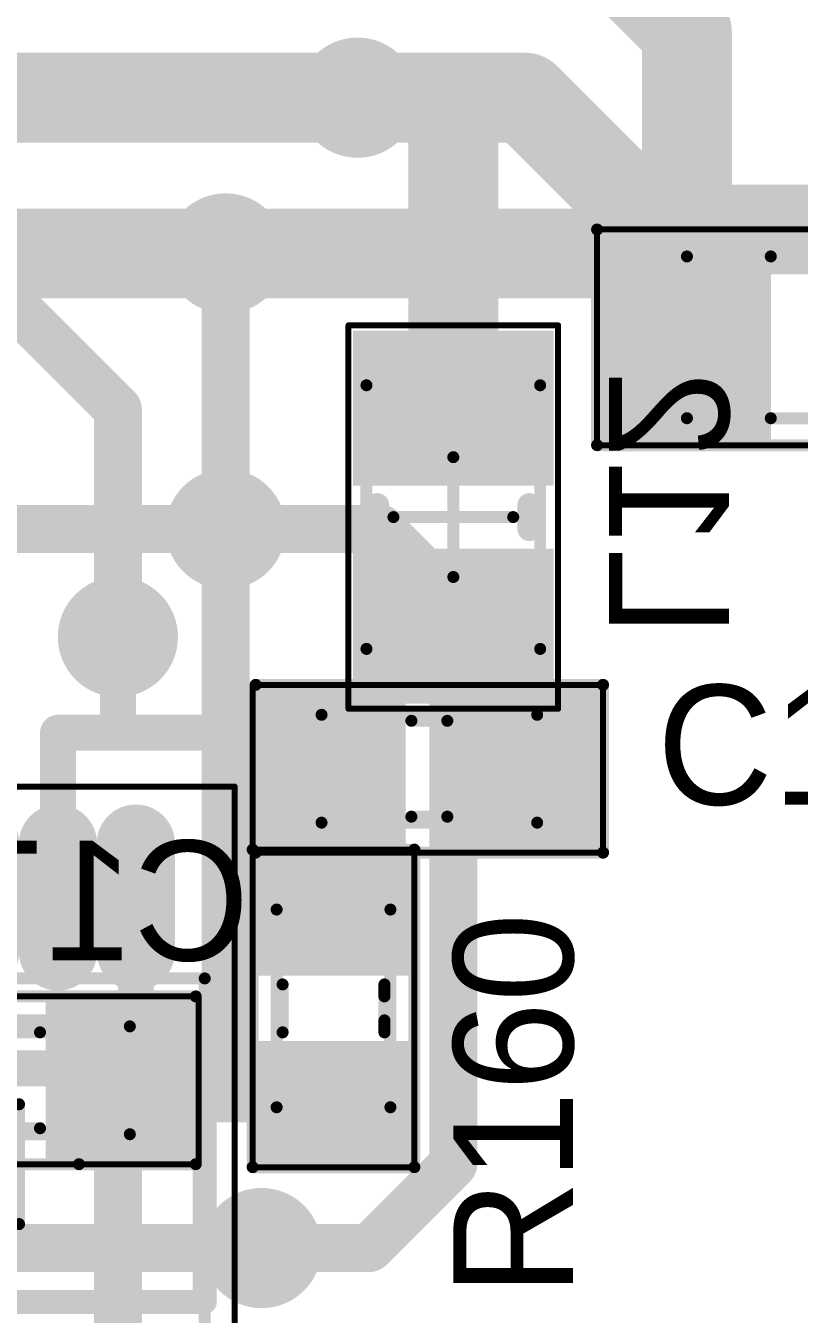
# Model space of a CAD drawing. Header units: millimetres. Extents: x 29 to 180, y 30 to 200.
# Drawn here: x 111.93 to 118.39, y 173.65 to 184.4 of the extents above; entities that cross this region are included whole.
import ezdxf

# ---------------------------------------------------------------- set-up
doc = ezdxf.new("R2010")
doc.units = ezdxf.units.MM
for name, color, linetype in [('BottomLayer', 5, 'Continuous'), ('BottomOverlay', 54, 'Continuous'), ('BottomPaste', 16, 'Continuous'), ('BottomSolder', 6, 'Continuous'), ('Mechanical13', 56, 'Continuous'), ('Mechanical15', 56, 'Continuous'), ('MultiLayer', 9, 'Continuous'), ('TopLayer', 1, 'Continuous'), ('TopOverlay', 2, 'Continuous'), ('TopPaste', 8, 'Continuous'), ('TopSolder', 216, 'Continuous'), ('ViaHoleLayer', 16, 'Continuous')]:
    doc.layers.add(name, color=color, linetype=linetype)

# ---------------------------------------------------------------- blocks, each defined once
blk = doc.blocks.new('SMD_C_0603_355')
at = {"layer": 'Mechanical13', "const_width": 0.0999998}
for points in [[(-0.90000074, -0.45000164), (-0.90000074, 0.4499991)], [(-0.90000074, 0.4499991), (0.8999982, 0.4499991)], [(0.8999982, -0.45000164), (0.8999982, 0.4499991)], [(-0.90000074, -0.45000164), (0.8999982, -0.45000164)]]:
    blk.add_lwpolyline(points, dxfattribs=at)
at = {"layer": 'Mechanical13', "const_width": 0.0499999}
for points in [[(-0.9249994199999999, 0.4499991, 1), (-0.8750020599999999, 0.4499991, 1)], [(-0.9249994199999999, 0.4499991, 1), (-0.8750020599999999, 0.4499991, 1)], [(0.8749995199999999, 0.4499991, 1), (0.9249968799999999, 0.4499991, 1)], [(0.8749995199999999, 0.4499991, 1), (0.9249968799999999, 0.4499991, 1)], [(-0.9249994199999999, -0.45000164, 1), (-0.8750020599999999, -0.45000164, 1)], [(-0.9249994199999999, -0.45000164, 1), (-0.8750020599999999, -0.45000164, 1)], [(0.8749995199999999, -0.45000164, 1), (0.9249968799999999, -0.45000164, 1)], [(0.8749995199999999, -0.45000164, 1), (0.9249968799999999, -0.45000164, 1)]]:
    blk.add_lwpolyline(points, format="xyb", close=True, dxfattribs=at)
at = {"layer": 'Mechanical15', "const_width": 0.0499999}
for points in [[(-1.47500086, -0.7000011399999999), (-1.47500086, 0.7000011399999999)], [(-1.47500086, 0.7000011399999999), (1.44999964, 0.7000011399999999)], [(1.44999964, -0.7000011399999999), (1.44999964, 0.7000011399999999)], [(-1.47500086, -0.7000011399999999), (1.44999964, -0.7000011399999999)]]:
    blk.add_lwpolyline(points, dxfattribs=at)
at = {"layer": 'Mechanical15', "const_width": 0.02499868}
for points in [[(-1.4875002, 0.7000011399999999, 1), (-1.46250152, 0.7000011399999999, 1)], [(-1.4875002, 0.7000011399999999, 1), (-1.46250152, 0.7000011399999999, 1)], [(1.4375003, 0.7000011399999999, 1), (1.46249898, 0.7000011399999999, 1)], [(1.4375003, 0.7000011399999999, 1), (1.46249898, 0.7000011399999999, 1)], [(-1.4875002, -0.7000011399999999, 1), (-1.46250152, -0.7000011399999999, 1)], [(-1.4875002, -0.7000011399999999, 1), (-1.46250152, -0.7000011399999999, 1)], [(1.4375003, -0.7000011399999999, 1), (1.46249898, -0.7000011399999999, 1)], [(1.4375003, -0.7000011399999999, 1), (1.46249898, -0.7000011399999999, 1)]]:
    blk.add_lwpolyline(points, format="xyb", close=True, dxfattribs=at)
at = {"layer": 'TopLayer'}
for points in [[(-0.30000194, -0.5499989), (-0.30000194, 0.5499989), (-1.29999994, -0.5499989), (-1.29999994, 0.5499989)], [(1.2999974, -0.5499989), (1.2999974, 0.5499989), (0.2999994, -0.5499989), (0.2999994, 0.5499989)]]:
    blk.add_solid(points, dxfattribs=at)
at = {"layer": 'TopOverlay', "const_width": 0.0999998}
for points in [[(-1.44999964, -0.7000011399999999), (-1.44999964, 0.7000011399999999)], [(-1.44999964, 0.7000011399999999), (1.44999964, 0.7000011399999999)], [(1.44999964, -0.7000011399999999), (1.44999964, 0.7000011399999999)], [(-0.1499997, 0.3999992), (0.1499997, 0.3999992)], [(-0.1499997, -0.40000174), (0.1499997, -0.40000174)], [(-1.44999964, -0.7000011399999999), (1.44999964, -0.7000011399999999)]]:
    blk.add_lwpolyline(points, dxfattribs=at)
at = {"layer": 'TopOverlay', "const_width": 0.0499999}
for points in [[(-1.47499832, 0.7000011399999999, 1), (-1.42500096, 0.7000011399999999, 1)], [(-1.47499832, 0.7000011399999999, 1), (-1.42500096, 0.7000011399999999, 1)], [(1.42500096, 0.7000011399999999, 1), (1.47499832, 0.7000011399999999, 1)], [(1.42500096, 0.7000011399999999, 1), (1.47499832, 0.7000011399999999, 1)], [(-0.17499838, 0.3999992, 1), (-0.12500102, 0.3999992, 1)], [(0.12500102, 0.3999992, 1), (0.17499838, 0.3999992, 1)], [(-0.17499838, -0.40000174, 1), (-0.12500102, -0.40000174, 1)], [(0.12500102, -0.40000174, 1), (0.17499838, -0.40000174, 1)], [(-1.47499832, -0.7000011399999999, 1), (-1.42500096, -0.7000011399999999, 1)], [(-1.47499832, -0.7000011399999999, 1), (-1.42500096, -0.7000011399999999, 1)], [(1.42500096, -0.7000011399999999, 1), (1.47499832, -0.7000011399999999, 1)], [(1.42500096, -0.7000011399999999, 1), (1.47499832, -0.7000011399999999, 1)]]:
    blk.add_lwpolyline(points, format="xyb", close=True, dxfattribs=at)
at = {"layer": 'TopPaste'}
for points in [[(-0.30000194, -0.5499989), (-0.30000194, 0.5499989), (-1.29999994, -0.5499989), (-1.29999994, 0.5499989)], [(1.2999974, -0.5499989), (1.2999974, 0.5499989), (0.2999994, -0.5499989), (0.2999994, 0.5499989)]]:
    blk.add_solid(points, dxfattribs=at)
at = {"layer": 'TopSolder'}
for points in [[(-0.19840194, -0.6515989), (-0.19840194, 0.6515989), (-1.40159994, -0.6515989), (-1.40159994, 0.6515989)], [(1.4015974, -0.6515989), (1.4015974, 0.6515989), (0.1983994, -0.6515989), (0.1983994, 0.6515989)]]:
    blk.add_solid(points, dxfattribs=at)
blk = doc.blocks.new('SMD_C_0603_B_362')
at = {"layer": 'BottomLayer'}
for points in [[(-1.29999994, 0.5499989), (-1.29999994, -0.5499989), (-0.30000194, 0.5499989), (-0.30000194, -0.5499989)], [(0.2999994, 0.5499989), (0.2999994, -0.5499989), (1.2999974, 0.5499989), (1.2999974, -0.5499989)]]:
    blk.add_solid(points, dxfattribs=at)
at = {"layer": 'BottomOverlay', "const_width": 0.0999998}
for points in [[(-1.44999964, 0.7000011399999999), (-1.44999964, -0.7000011399999999)], [(1.44999964, 0.7000011399999999), (-1.44999964, 0.7000011399999999)], [(1.44999964, 0.7000011399999999), (1.44999964, -0.7000011399999999)], [(0.1499997, 0.40000174), (-0.1499997, 0.40000174)], [(0.1499997, -0.3999992), (-0.1499997, -0.3999992)], [(1.44999964, -0.7000011399999999), (-1.44999964, -0.7000011399999999)]]:
    blk.add_lwpolyline(points, dxfattribs=at)
at = {"layer": 'BottomOverlay', "const_width": 0.0499999}
for points in [[(-1.47499832, 0.7000011399999999, 1), (-1.42500096, 0.7000011399999999, 1)], [(-1.47499832, 0.7000011399999999, 1), (-1.42500096, 0.7000011399999999, 1)], [(1.42500096, 0.7000011399999999, 1), (1.47499832, 0.7000011399999999, 1)], [(1.42500096, 0.7000011399999999, 1), (1.47499832, 0.7000011399999999, 1)], [(-0.17499838, 0.40000174, 1), (-0.12500102, 0.40000174, 1)], [(0.12500102, 0.40000174, 1), (0.17499838, 0.40000174, 1)], [(-0.17499838, -0.3999992, 1), (-0.12500102, -0.3999992, 1)], [(0.12500102, -0.3999992, 1), (0.17499838, -0.3999992, 1)], [(-1.47499832, -0.7000011399999999, 1), (-1.42500096, -0.7000011399999999, 1)], [(-1.47499832, -0.7000011399999999, 1), (-1.42500096, -0.7000011399999999, 1)], [(1.42500096, -0.7000011399999999, 1), (1.47499832, -0.7000011399999999, 1)], [(1.42500096, -0.7000011399999999, 1), (1.47499832, -0.7000011399999999, 1)]]:
    blk.add_lwpolyline(points, format="xyb", close=True, dxfattribs=at)
at = {"layer": 'BottomPaste'}
for points in [[(-1.29999994, 0.5499989), (-1.29999994, -0.5499989), (-0.30000194, 0.5499989), (-0.30000194, -0.5499989)], [(0.2999994, 0.5499989), (0.2999994, -0.5499989), (1.2999974, 0.5499989), (1.2999974, -0.5499989)]]:
    blk.add_solid(points, dxfattribs=at)
at = {"layer": 'BottomSolder'}
for points in [[(-1.40159994, 0.6515989), (-1.40159994, -0.6515989), (-0.19840194, 0.6515989), (-0.19840194, -0.6515989)], [(0.1983994, 0.6515989), (0.1983994, -0.6515989), (1.4015974, 0.6515989), (1.4015974, -0.6515989)]]:
    blk.add_solid(points, dxfattribs=at)
at = {"layer": 'Mechanical13', "const_width": 0.0999998}
for points in [[(-0.90000074, 0.45000164), (-0.90000074, -0.4499991)], [(0.8999982, 0.45000164), (-0.90000074, 0.45000164)], [(0.8999982, 0.45000164), (0.8999982, -0.4499991)], [(0.8999982, -0.4499991), (-0.90000074, -0.4499991)]]:
    blk.add_lwpolyline(points, dxfattribs=at)
at = {"layer": 'Mechanical13', "const_width": 0.0499999}
for points in [[(-0.9249994199999999, 0.45000164, 1), (-0.8750020599999999, 0.45000164, 1)], [(-0.9249994199999999, 0.45000164, 1), (-0.8750020599999999, 0.45000164, 1)], [(0.8749995199999999, 0.45000164, 1), (0.9249968799999999, 0.45000164, 1)], [(0.8749995199999999, 0.45000164, 1), (0.9249968799999999, 0.45000164, 1)], [(-0.9249994199999999, -0.4499991, 1), (-0.8750020599999999, -0.4499991, 1)], [(-0.9249994199999999, -0.4499991, 1), (-0.8750020599999999, -0.4499991, 1)], [(0.8749995199999999, -0.4499991, 1), (0.9249968799999999, -0.4499991, 1)], [(0.8749995199999999, -0.4499991, 1), (0.9249968799999999, -0.4499991, 1)]]:
    blk.add_lwpolyline(points, format="xyb", close=True, dxfattribs=at)
at = {"layer": 'Mechanical15', "const_width": 0.0499999}
for points in [[(-1.47500086, 0.7000011399999999), (-1.47500086, -0.7000011399999999)], [(1.44999964, 0.7000011399999999), (-1.47500086, 0.7000011399999999)], [(1.44999964, 0.7000011399999999), (1.44999964, -0.7000011399999999)], [(1.44999964, -0.7000011399999999), (-1.47500086, -0.7000011399999999)]]:
    blk.add_lwpolyline(points, dxfattribs=at)
at = {"layer": 'Mechanical15', "const_width": 0.02499868}
for points in [[(-1.4875002, 0.7000011399999999, 1), (-1.46250152, 0.7000011399999999, 1)], [(-1.4875002, 0.7000011399999999, 1), (-1.46250152, 0.7000011399999999, 1)], [(1.4375003, 0.7000011399999999, 1), (1.46249898, 0.7000011399999999, 1)], [(1.4375003, 0.7000011399999999, 1), (1.46249898, 0.7000011399999999, 1)], [(-1.4875002, -0.7000011399999999, 1), (-1.46250152, -0.7000011399999999, 1)], [(-1.4875002, -0.7000011399999999, 1), (-1.46250152, -0.7000011399999999, 1)], [(1.4375003, -0.7000011399999999, 1), (1.46249898, -0.7000011399999999, 1)], [(1.4375003, -0.7000011399999999, 1), (1.46249898, -0.7000011399999999, 1)]]:
    blk.add_lwpolyline(points, format="xyb", close=True, dxfattribs=at)
blk = doc.blocks.new('SMD_C_0805_366')
at = {"layer": 'Mechanical13', "const_width": 0.0999998}
for points in [[(-1.05000044, 0.67499992), (1.05000044, 0.67499992)], [(-1.05000044, -0.67499992), (-1.05000044, 0.67499992)], [(1.05000044, -0.67499992), (1.05000044, 0.67499992)], [(-1.05000044, -0.67499992), (1.05000044, -0.67499992)]]:
    blk.add_lwpolyline(points, dxfattribs=at)
at = {"layer": 'Mechanical13', "const_width": 0.0499999}
for points in [[(-1.07499912, 0.67499992, 1), (-1.02500176, 0.67499992, 1)], [(-1.07499912, 0.67499992, 1), (-1.02500176, 0.67499992, 1)], [(1.02500176, 0.67499992, 1), (1.07499912, 0.67499992, 1)], [(1.02500176, 0.67499992, 1), (1.07499912, 0.67499992, 1)], [(-1.07499912, -0.67499992, 1), (-1.02500176, -0.67499992, 1)], [(-1.07499912, -0.67499992, 1), (-1.02500176, -0.67499992, 1)], [(1.02500176, -0.67499992, 1), (1.07499912, -0.67499992, 1)], [(1.02500176, -0.67499992, 1), (1.07499912, -0.67499992, 1)]]:
    blk.add_lwpolyline(points, format="xyb", close=True, dxfattribs=at)
at = {"layer": 'Mechanical15', "const_width": 0.0499999}
for points in [[(-1.79999894, 0.90000074), (1.82500016, 0.90000074)], [(-1.79999894, -0.90000074), (-1.79999894, 0.90000074)], [(1.82500016, -0.90000074), (1.82500016, 0.90000074)], [(-1.79999894, -0.90000074), (1.82500016, -0.90000074)]]:
    blk.add_lwpolyline(points, dxfattribs=at)
at = {"layer": 'Mechanical15', "const_width": 0.02499868}
for points in [[(-1.81249828, 0.90000074, 1), (-1.7874996, 0.90000074, 1)], [(-1.81249828, 0.90000074, 1), (-1.7874996, 0.90000074, 1)], [(1.81250082, 0.90000074, 1), (1.8374995, 0.90000074, 1)], [(1.81250082, 0.90000074, 1), (1.8374995, 0.90000074, 1)], [(-1.81249828, -0.90000074, 1), (-1.7874996, -0.90000074, 1)], [(-1.81249828, -0.90000074, 1), (-1.7874996, -0.90000074, 1)], [(1.81250082, -0.90000074, 1), (1.8374995, -0.90000074, 1)], [(1.81250082, -0.90000074, 1), (1.8374995, -0.90000074, 1)]]:
    blk.add_lwpolyline(points, format="xyb", close=True, dxfattribs=at)
at = {"layer": 'TopLayer'}
for points in [[(-0.45000164, -0.7499985), (-0.45000164, 0.7499985), (-1.64999924, -0.7499985), (-1.64999924, 0.7499985)], [(1.64999924, -0.7499985), (1.64999924, 0.7499985), (0.45000164, -0.7499985), (0.45000164, 0.7499985)]]:
    blk.add_solid(points, dxfattribs=at)
at = {"layer": 'TopOverlay', "const_width": 0.0999998}
for points in [[(-1.79999894, -0.90000074), (-1.79999894, 0.90000074)], [(-1.79999894, 0.90000074), (1.79999894, 0.90000074)], [(1.79999894, -0.90000074), (1.79999894, 0.90000074)], [(-0.3499993, 0.67499992), (0.3499993, 0.67499992)], [(-0.3499993, -0.67499992), (0.3499993, -0.67499992)], [(-1.79999894, -0.90000074), (1.79999894, -0.90000074)]]:
    blk.add_lwpolyline(points, dxfattribs=at)
at = {"layer": 'TopOverlay', "const_width": 0.0499999}
for points in [[(-1.82499762, 0.90000074, 1), (-1.77500026, 0.90000074, 1)], [(-1.82499762, 0.90000074, 1), (-1.77500026, 0.90000074, 1)], [(1.77500026, 0.90000074, 1), (1.82499762, 0.90000074, 1)], [(1.77500026, 0.90000074, 1), (1.82499762, 0.90000074, 1)], [(-0.37499798, 0.67499992, 1), (-0.32500062, 0.67499992, 1)], [(0.32500062, 0.67499992, 1), (0.37499798, 0.67499992, 1)], [(-0.37499798, -0.67499992, 1), (-0.32500062, -0.67499992, 1)], [(0.32500062, -0.67499992, 1), (0.37499798, -0.67499992, 1)], [(-1.82499762, -0.90000074, 1), (-1.77500026, -0.90000074, 1)], [(-1.82499762, -0.90000074, 1), (-1.77500026, -0.90000074, 1)], [(1.77500026, -0.90000074, 1), (1.82499762, -0.90000074, 1)], [(1.77500026, -0.90000074, 1), (1.82499762, -0.90000074, 1)]]:
    blk.add_lwpolyline(points, format="xyb", close=True, dxfattribs=at)
at = {"layer": 'TopPaste'}
for points in [[(-0.45000164, -0.7499985), (-0.45000164, 0.7499985), (-1.64999924, -0.7499985), (-1.64999924, 0.7499985)], [(1.64999924, -0.7499985), (1.64999924, 0.7499985), (0.45000164, -0.7499985), (0.45000164, 0.7499985)]]:
    blk.add_solid(points, dxfattribs=at)
at = {"layer": 'TopSolder'}
for points in [[(-0.34840164, -0.8515984999999999), (-0.34840164, 0.8515984999999999), (-1.75159924, -0.8515984999999999), (-1.75159924, 0.8515984999999999)], [(1.75159924, -0.8515984999999999), (1.75159924, 0.8515984999999999), (0.34840164, -0.8515984999999999), (0.34840164, 0.8515984999999999)]]:
    blk.add_solid(points, dxfattribs=at)
blk = doc.blocks.new('DGK8_M_398')
at = {"layer": 'Mechanical13', "const_width": 0.0999998}
for points in [[(-1.54999944, 1.54999944), (-1.54999944, -1.54999944)], [(-1.54999944, 1.54999944), (1.54999944, 1.54999944)], [(1.54999944, 1.54999944), (1.54999944, -1.54999944)], [(-1.54999944, -1.54999944), (1.54999944, -1.54999944)]]:
    blk.add_lwpolyline(points, dxfattribs=at)
at = {"layer": 'Mechanical13'}
for points, const_width in [([(-1.57499812, 1.54999944, 1), (-1.52500076, 1.54999944, 1)], 0.0499999), ([(-1.57499812, 1.54999944, 1), (-1.52500076, 1.54999944, 1)], 0.0499999), ([(1.52500076, 1.54999944, 1), (1.57499812, 1.54999944, 1)], 0.0499999), ([(1.52500076, 1.54999944, 1), (1.57499812, 1.54999944, 1)], 0.0499999), ([(-0.1499997, 0.6499986999999999, 1), (-1.1499977, 0.6499986999999999, 1)], 0.0999998), ([(-1.17499638, 0.6499986999999999, 1), (-1.12499902, 0.6499986999999999, 1)], 0.0499999), ([(-0.17499838, 0.6499986999999999, 1), (-0.12500102, 0.6499986999999999, 1)], 0.0499999), ([(-1.57499812, -1.54999944, 1), (-1.52500076, -1.54999944, 1)], 0.0499999), ([(-1.57499812, -1.54999944, 1), (-1.52500076, -1.54999944, 1)], 0.0499999), ([(1.52500076, -1.54999944, 1), (1.57499812, -1.54999944, 1)], 0.0499999), ([(1.52500076, -1.54999944, 1), (1.57499812, -1.54999944, 1)], 0.0499999)]:
    blk.add_lwpolyline(points, format="xyb", close=True, dxfattribs=dict(at, const_width=const_width))
at = {"layer": 'Mechanical15'}
for points, const_width in [([(-3.14999878, 1.79999894), (-3.14999878, -1.80000148)], 0.0499999), ([(-3.14999878, 1.79999894), (3.15000132, 1.79999894)], 0.0499999), ([(3.15000132, 1.79999894), (3.15000132, -1.80000148)], 0.0499999), ([(0, 0.499999), (0, -0.50000154)], 0.0999998), ([(-0.499999, 0), (0.50000154, 0)], 0.0999998), ([(-3.14999878, -1.80000148), (3.15000132, -1.80000148)], 0.0499999)]:
    blk.add_lwpolyline(points, dxfattribs=dict(at, const_width=const_width))
for points, const_width in [([(-3.16249812, 1.79999894, 1), (-3.13749944, 1.79999894, 1)], 0.02499868), ([(-3.16249812, 1.79999894, 1), (-3.13749944, 1.79999894, 1)], 0.02499868), ([(3.13750198, 1.79999894, 1), (3.16250066, 1.79999894, 1)], 0.02499868), ([(3.13750198, 1.79999894, 1), (3.16250066, 1.79999894, 1)], 0.02499868), ([(-0.02499868, 0.499999, 1), (0.02499868, 0.499999, 1)], 0.0499999), ([(-0.52499768, 0, 1), (-0.47500032, 0, 1)], 0.0499999), ([(0.47500286, 0, 1), (0.52500022, 0, 1)], 0.0499999), ([(-0.02499868, -0.50000154, 1), (0.02499868, -0.50000154, 1)], 0.0499999), ([(-3.16249812, -1.80000148, 1), (-3.13749944, -1.80000148, 1)], 0.02499868), ([(-3.16249812, -1.80000148, 1), (-3.13749944, -1.80000148, 1)], 0.02499868), ([(3.13750198, -1.80000148, 1), (3.16250066, -1.80000148, 1)], 0.02499868), ([(3.13750198, -1.80000148, 1), (3.16250066, -1.80000148, 1)], 0.02499868)]:
    blk.add_lwpolyline(points, format="xyb", close=True, dxfattribs=dict(at, const_width=const_width))
at = {"layer": 'TopLayer', "const_width": 0.4499991}
for points in [[(1.7750028, 0.9749993199999999), (2.675001, 0.9749993199999999)], [(-2.67499846, 0.32499808), (-1.77500026, 0.32499808)], [(1.7750028, 0.32499808), (2.675001, 0.32499808)], [(-2.67499846, -0.32500062), (-1.77500026, -0.32500062)], [(1.7750028, -0.32500062), (2.675001, -0.32500062)], [(-2.67499846, -0.97500186), (-1.77500026, -0.97500186)], [(1.7750028, -0.97500186), (2.675001, -0.97500186)]]:
    blk.add_lwpolyline(points, dxfattribs=at)
at = {"layer": 'TopLayer', "const_width": 0.22499828}
for points in [[(1.66250366, 0.9749993199999999, 1), (1.88750194, 0.9749993199999999, 1)], [(2.56250186, 0.9749993199999999, 1), (2.78750014, 0.9749993199999999, 1)], [(-2.7874976, 0.32499808, 1), (-2.56249932, 0.32499808, 1)], [(-1.8874994, 0.32499808, 1), (-1.66250112, 0.32499808, 1)], [(1.66250366, 0.32499808, 1), (1.88750194, 0.32499808, 1)], [(2.56250186, 0.32499808, 1), (2.78750014, 0.32499808, 1)], [(-2.7874976, -0.32500062, 1), (-2.56249932, -0.32500062, 1)], [(-1.8874994, -0.32500062, 1), (-1.66250112, -0.32500062, 1)], [(1.66250366, -0.32500062, 1), (1.88750194, -0.32500062, 1)], [(2.56250186, -0.32500062, 1), (2.78750014, -0.32500062, 1)], [(-2.7874976, -0.97500186, 1), (-2.56249932, -0.97500186, 1)], [(-1.8874994, -0.97500186, 1), (-1.66250112, -0.97500186, 1)], [(1.66250366, -0.97500186, 1), (1.88750194, -0.97500186, 1)], [(2.56250186, -0.97500186, 1), (2.78750014, -0.97500186, 1)]]:
    blk.add_lwpolyline(points, format="xyb", close=True, dxfattribs=at)
at = {"layer": 'TopLayer'}
blk.add_solid([(-1.54999944, 0.75000104), (-1.54999944, 1.1999976), (-2.89999928, 0.75000104), (-2.89999928, 1.1999976)], dxfattribs=at)
at = {"layer": 'TopOverlay'}
for points, const_width in [([(-2.09999834, 1.77500026, 1), (-2.35000038, 1.77500026, 1)], 0.2499995), ([(-2.41249962, 1.77500026, 1), (-2.28750114, 1.77500026, 1)], 0.12499848), ([(-2.16249758, 1.77500026, 1), (-2.0374991, 1.77500026, 1)], 0.12499848), ([(-1.20000014, 1.54999944, 1), (-1.10000034, 1.54999944, 1)], 0.0999998), ([(-1.20000014, 1.54999944, 1), (-1.10000034, 1.54999944, 1)], 0.0999998), ([(1.10000034, 1.54999944, 1), (1.20000014, 1.54999944, 1)], 0.0999998), ([(1.10000034, 1.54999944, 1), (1.20000014, 1.54999944, 1)], 0.0999998), ([(0.1499997, 0.5499989, 1), (-0.4499991, 0.5499989, 1)], 0.5999987999999999), ([(-0.5999987999999999, 0.5499989, 1), (-0.2999994, 0.5499989, 1)], 0.2999994), ([(0, 0.5499989, 1), (0.2999994, 0.5499989, 1)], 0.2999994), ([(-1.20000014, -1.54999944, 1), (-1.10000034, -1.54999944, 1)], 0.0999998), ([(-1.20000014, -1.54999944, 1), (-1.10000034, -1.54999944, 1)], 0.0999998), ([(1.10000034, -1.54999944, 1), (1.20000014, -1.54999944, 1)], 0.0999998), ([(1.10000034, -1.54999944, 1), (1.20000014, -1.54999944, 1)], 0.0999998)]:
    blk.add_lwpolyline(points, format="xyb", close=True, dxfattribs=dict(at, const_width=const_width))
at = {"layer": 'TopOverlay', "const_width": 0.1999996}
for points in [[(-1.15000024, 1.54999944), (-1.15000024, -1.54999944)], [(-1.15000024, 1.54999944), (1.15000024, 1.54999944)], [(1.15000024, 1.54999944), (1.15000024, -1.54999944)], [(-1.15000024, -1.54999944), (1.15000024, -1.54999944)]]:
    blk.add_lwpolyline(points, dxfattribs=at)
at = {"layer": 'TopPaste', "const_width": 0.4499991}
for points in [[(1.7750028, 0.9749993199999999), (2.675001, 0.9749993199999999)], [(-2.67499846, 0.32499808), (-1.77500026, 0.32499808)], [(1.7750028, 0.32499808), (2.675001, 0.32499808)], [(-2.67499846, -0.32500062), (-1.77500026, -0.32500062)], [(1.7750028, -0.32500062), (2.675001, -0.32500062)], [(-2.67499846, -0.97500186), (-1.77500026, -0.97500186)], [(1.7750028, -0.97500186), (2.675001, -0.97500186)]]:
    blk.add_lwpolyline(points, dxfattribs=at)
at = {"layer": 'TopPaste', "const_width": 0.22499828}
for points in [[(1.66250366, 0.9749993199999999, 1), (1.88750194, 0.9749993199999999, 1)], [(2.56250186, 0.9749993199999999, 1), (2.78750014, 0.9749993199999999, 1)], [(-2.7874976, 0.32499808, 1), (-2.56249932, 0.32499808, 1)], [(-1.8874994, 0.32499808, 1), (-1.66250112, 0.32499808, 1)], [(1.66250366, 0.32499808, 1), (1.88750194, 0.32499808, 1)], [(2.56250186, 0.32499808, 1), (2.78750014, 0.32499808, 1)], [(-2.7874976, -0.32500062, 1), (-2.56249932, -0.32500062, 1)], [(-1.8874994, -0.32500062, 1), (-1.66250112, -0.32500062, 1)], [(1.66250366, -0.32500062, 1), (1.88750194, -0.32500062, 1)], [(2.56250186, -0.32500062, 1), (2.78750014, -0.32500062, 1)], [(-2.7874976, -0.97500186, 1), (-2.56249932, -0.97500186, 1)], [(-1.8874994, -0.97500186, 1), (-1.66250112, -0.97500186, 1)], [(1.66250366, -0.97500186, 1), (1.88750194, -0.97500186, 1)], [(2.56250186, -0.97500186, 1), (2.78750014, -0.97500186, 1)]]:
    blk.add_lwpolyline(points, format="xyb", close=True, dxfattribs=at)
at = {"layer": 'TopPaste'}
blk.add_solid([(-1.54999944, 0.75000104), (-1.54999944, 1.1999976), (-2.89999928, 0.75000104), (-2.89999928, 1.1999976)], dxfattribs=at)
at = {"layer": 'TopSolder', "const_width": 0.6531990999999999}
for points in [[(1.7750028, 0.9749993199999999), (2.675001, 0.9749993199999999)], [(-2.67499846, 0.32499808), (-1.77500026, 0.32499808)], [(1.7750028, 0.32499808), (2.675001, 0.32499808)], [(-2.67499846, -0.32500062), (-1.77500026, -0.32500062)], [(1.7750028, -0.32500062), (2.675001, -0.32500062)], [(-2.67499846, -0.97500186), (-1.77500026, -0.97500186)], [(1.7750028, -0.97500186), (2.675001, -0.97500186)]]:
    blk.add_lwpolyline(points, dxfattribs=at)
at = {"layer": 'TopSolder', "const_width": 0.32659828}
for points in [[(1.61170366, 0.9749993199999999, 1), (1.93830194, 0.9749993199999999, 1)], [(2.51170186, 0.9749993199999999, 1), (2.83830014, 0.9749993199999999, 1)], [(-2.8382976, 0.32499808, 1), (-2.51169932, 0.32499808, 1)], [(-1.9382994, 0.32499808, 1), (-1.61170112, 0.32499808, 1)], [(1.61170366, 0.32499808, 1), (1.93830194, 0.32499808, 1)], [(2.51170186, 0.32499808, 1), (2.83830014, 0.32499808, 1)], [(-2.8382976, -0.32500062, 1), (-2.51169932, -0.32500062, 1)], [(-1.9382994, -0.32500062, 1), (-1.61170112, -0.32500062, 1)], [(1.61170366, -0.32500062, 1), (1.93830194, -0.32500062, 1)], [(2.51170186, -0.32500062, 1), (2.83830014, -0.32500062, 1)], [(-2.8382976, -0.97500186, 1), (-2.51169932, -0.97500186, 1)], [(-1.9382994, -0.97500186, 1), (-1.61170112, -0.97500186, 1)], [(1.61170366, -0.97500186, 1), (1.93830194, -0.97500186, 1)], [(2.51170186, -0.97500186, 1), (2.83830014, -0.97500186, 1)]]:
    blk.add_lwpolyline(points, format="xyb", close=True, dxfattribs=at)
at = {"layer": 'TopSolder'}
blk.add_solid([(-1.44839944, 0.64840104), (-1.44839944, 1.3015976), (-3.00159928, 0.64840104), (-3.00159928, 1.3015976)], dxfattribs=at)
blk = doc.blocks.new('SMD_L_L2_W1_25_B_416')
at = {"layer": 'BottomLayer'}
for points in [[(-1.4550009, 0.7349998), (-1.4550009, -0.7349998), (-0.36500054, 0.7349998), (-0.36500054, -0.7349998)], [(0.364998, 0.7349998), (0.364998, -0.7349998), (1.45499836, 0.7349998), (1.45499836, -0.7349998)]]:
    blk.add_solid(points, dxfattribs=at)
at = {"layer": 'BottomOverlay', "const_width": 0.1999996}
for points in [[(0.0999998, 0.635), (-0.0999998, 0.635)], [(0.0999998, -0.635), (-0.0999998, -0.635)]]:
    blk.add_lwpolyline(points, dxfattribs=at)
at = {"layer": 'BottomOverlay', "const_width": 0.0999998}
for points in [[(-0.1499997, 0.635, 1), (-0.0499999, 0.635, 1)], [(0.0499999, 0.635, 1), (0.1499997, 0.635, 1)], [(-0.1499997, -0.635, 1), (-0.0499999, -0.635, 1)], [(0.0499999, -0.635, 1), (0.1499997, -0.635, 1)]]:
    blk.add_lwpolyline(points, format="xyb", close=True, dxfattribs=at)
at = {"layer": 'BottomPaste'}
for points in [[(-1.4550009, 0.7349998), (-1.4550009, -0.7349998), (-0.36500054, 0.7349998), (-0.36500054, -0.7349998)], [(0.364998, 0.7349998), (0.364998, -0.7349998), (1.45499836, 0.7349998), (1.45499836, -0.7349998)]]:
    blk.add_solid(points, dxfattribs=at)
at = {"layer": 'BottomSolder'}
for points in [[(-1.5566009, 0.8365998), (-1.5566009, -0.8365998), (-0.26340054, 0.8365998), (-0.26340054, -0.8365998)], [(0.263398, 0.8365998), (0.263398, -0.8365998), (1.55659836, 0.8365998), (1.55659836, -0.8365998)]]:
    blk.add_solid(points, dxfattribs=at)
at = {"layer": 'Mechanical13', "const_width": 0.0999998}
for points in [[(1.10000034, 0.72499982), (-1.10000034, 0.72499982)], [(-1.10000034, -0.72499982), (-1.10000034, 0.72499982)], [(1.10000034, -0.72499982), (1.10000034, 0.72499982)], [(1.10000034, -0.72499982), (-1.10000034, -0.72499982)]]:
    blk.add_lwpolyline(points, dxfattribs=at)
at = {"layer": 'Mechanical13', "const_width": 0.0499999}
for points in [[(-1.12499902, 0.72499982, 1), (-1.07500166, 0.72499982, 1)], [(-1.12499902, 0.72499982, 1), (-1.07500166, 0.72499982, 1)], [(1.07500166, 0.72499982, 1), (1.12499902, 0.72499982, 1)], [(1.07500166, 0.72499982, 1), (1.12499902, 0.72499982, 1)], [(-1.12499902, -0.72499982, 1), (-1.07500166, -0.72499982, 1)], [(-1.12499902, -0.72499982, 1), (-1.07500166, -0.72499982, 1)], [(1.07500166, -0.72499982, 1), (1.12499902, -0.72499982, 1)], [(1.07500166, -0.72499982, 1), (1.12499902, -0.72499982, 1)]]:
    blk.add_lwpolyline(points, format="xyb", close=True, dxfattribs=at)
at = {"layer": 'Mechanical15'}
for points, const_width in [([(1.59999934, 0.8749995199999999), (-1.59999934, 0.8749995199999999)], 0.0499999), ([(-1.59999934, -0.8749995199999999), (-1.59999934, 0.8749995199999999)], 0.0499999), ([(1.59999934, -0.8749995199999999), (1.59999934, 0.8749995199999999)], 0.0499999), ([(0, -0.499999), (0, 0.499999)], 0.0999998), ([(0.499999, 0), (-0.50000154, 0)], 0.0999998), ([(1.59999934, -0.8749995199999999), (-1.59999934, -0.8749995199999999)], 0.0499999)]:
    blk.add_lwpolyline(points, dxfattribs=dict(at, const_width=const_width))
for points, const_width in [([(-1.61249868, 0.8749995199999999, 1), (-1.5875, 0.8749995199999999, 1)], 0.02499868), ([(-1.61249868, 0.8749995199999999, 1), (-1.5875, 0.8749995199999999, 1)], 0.02499868), ([(1.5875, 0.8749995199999999, 1), (1.61249868, 0.8749995199999999, 1)], 0.02499868), ([(1.5875, 0.8749995199999999, 1), (1.61249868, 0.8749995199999999, 1)], 0.02499868), ([(-0.02499868, 0.499999, 1), (0.02499868, 0.499999, 1)], 0.0499999), ([(-0.52500022, 0, 1), (-0.47500286, 0, 1)], 0.0499999), ([(0.47500032, 0, 1), (0.52499768, 0, 1)], 0.0499999), ([(-0.02499868, -0.499999, 1), (0.02499868, -0.499999, 1)], 0.0499999), ([(-1.61249868, -0.8749995199999999, 1), (-1.5875, -0.8749995199999999, 1)], 0.02499868), ([(-1.61249868, -0.8749995199999999, 1), (-1.5875, -0.8749995199999999, 1)], 0.02499868), ([(1.5875, -0.8749995199999999, 1), (1.61249868, -0.8749995199999999, 1)], 0.02499868), ([(1.5875, -0.8749995199999999, 1), (1.61249868, -0.8749995199999999, 1)], 0.02499868)]:
    blk.add_lwpolyline(points, format="xyb", close=True, dxfattribs=dict(at, const_width=const_width))
blk = doc.blocks.new('SMD_R_0603_530')
at = {"layer": 'Mechanical13', "const_width": 0.0999998}
for points in [[(-0.8249996199999999, -0.47500032), (-0.8249996199999999, 0.47500032)], [(0.8249996199999999, 0.47500032), (-0.8249996199999999, 0.47500032)], [(0.8249996199999999, -0.47500032), (0.8249996199999999, 0.47500032)], [(0.8249996199999999, -0.47500032), (-0.8249996199999999, -0.47500032)]]:
    blk.add_lwpolyline(points, dxfattribs=at)
at = {"layer": 'Mechanical13', "const_width": 0.0499999}
for points in [[(-0.8499983, 0.47500032, 1), (-0.80000094, 0.47500032, 1)], [(-0.8499983, 0.47500032, 1), (-0.80000094, 0.47500032, 1)], [(0.80000094, 0.47500032, 1), (0.8499983, 0.47500032, 1)], [(0.80000094, 0.47500032, 1), (0.8499983, 0.47500032, 1)], [(-0.8499983, -0.47500032, 1), (-0.80000094, -0.47500032, 1)], [(-0.8499983, -0.47500032, 1), (-0.80000094, -0.47500032, 1)], [(0.80000094, -0.47500032, 1), (0.8499983, -0.47500032, 1)], [(0.80000094, -0.47500032, 1), (0.8499983, -0.47500032, 1)]]:
    blk.add_lwpolyline(points, format="xyb", close=True, dxfattribs=at)
at = {"layer": 'Mechanical15', "const_width": 0.0499999}
for points in [[(-1.32500116, -0.67499992), (-1.32500116, 0.67499992)], [(1.32500116, 0.67499992), (-1.32500116, 0.67499992)], [(1.32500116, -0.67499992), (1.32500116, 0.67499992)], [(1.32500116, -0.67499992), (-1.32500116, -0.67499992)]]:
    blk.add_lwpolyline(points, dxfattribs=at)
at = {"layer": 'Mechanical15', "const_width": 0.02499868}
for points in [[(-1.3375005, 0.67499992, 1), (-1.31250182, 0.67499992, 1)], [(-1.3375005, 0.67499992, 1), (-1.31250182, 0.67499992, 1)], [(1.31250182, 0.67499992, 1), (1.3375005, 0.67499992, 1)], [(1.31250182, 0.67499992, 1), (1.3375005, 0.67499992, 1)], [(-1.3375005, -0.67499992, 1), (-1.31250182, -0.67499992, 1)], [(-1.3375005, -0.67499992, 1), (-1.31250182, -0.67499992, 1)], [(1.31250182, -0.67499992, 1), (1.3375005, -0.67499992, 1)], [(1.31250182, -0.67499992, 1), (1.3375005, -0.67499992, 1)]]:
    blk.add_lwpolyline(points, format="xyb", close=True, dxfattribs=at)
at = {"layer": 'TopLayer'}
for points in [[(-0.37500052, -0.52500022), (-0.37500052, 0.52500022), (-1.17499892, -0.52500022), (-1.17499892, 0.52500022)], [(1.17499892, -0.52500022), (1.17499892, 0.52500022), (0.37500052, -0.52500022), (0.37500052, 0.52500022)]]:
    blk.add_solid(points, dxfattribs=at)
at = {"layer": 'TopOverlay', "const_width": 0.0999998}
for points in [[(1.32500116, 0.67499992), (-1.32500116, 0.67499992)], [(-1.32500116, -0.67499992), (-1.32500116, 0.67499992)], [(1.32500116, -0.67499992), (1.32500116, 0.67499992)], [(-0.0999998, 0.42500042), (-0.1999996, 0.42500042)], [(0.0999998, 0.42500042), (-0.0999998, 0.42500042)], [(0.1999996, 0.42500042), (0.0999998, 0.42500042)], [(0.1999996, -0.42500042), (-0.1999996, -0.42500042)], [(1.32500116, -0.67499992), (-1.32500116, -0.67499992)]]:
    blk.add_lwpolyline(points, dxfattribs=at)
at = {"layer": 'TopOverlay', "const_width": 0.0499999}
for points in [[(-1.34999984, 0.67499992, 1), (-1.30000248, 0.67499992, 1)], [(-1.34999984, 0.67499992, 1), (-1.30000248, 0.67499992, 1)], [(1.30000248, 0.67499992, 1), (1.34999984, 0.67499992, 1)], [(1.30000248, 0.67499992, 1), (1.34999984, 0.67499992, 1)], [(-0.22499828, 0.42500042, 1), (-0.17500092, 0.42500042, 1)], [(-0.12499848, 0.42500042, 1), (-0.07500111999999999, 0.42500042, 1)], [(-0.12499848, 0.42500042, 1), (-0.07500111999999999, 0.42500042, 1)], [(0.07500111999999999, 0.42500042, 1), (0.12499848, 0.42500042, 1)], [(0.07500111999999999, 0.42500042, 1), (0.12499848, 0.42500042, 1)], [(0.17500092, 0.42500042, 1), (0.22499828, 0.42500042, 1)], [(-0.22499828, -0.42500042, 1), (-0.17500092, -0.42500042, 1)], [(0.17500092, -0.42500042, 1), (0.22499828, -0.42500042, 1)], [(-1.34999984, -0.67499992, 1), (-1.30000248, -0.67499992, 1)], [(-1.34999984, -0.67499992, 1), (-1.30000248, -0.67499992, 1)], [(1.30000248, -0.67499992, 1), (1.34999984, -0.67499992, 1)], [(1.30000248, -0.67499992, 1), (1.34999984, -0.67499992, 1)]]:
    blk.add_lwpolyline(points, format="xyb", close=True, dxfattribs=at)
at = {"layer": 'TopPaste'}
for points in [[(-0.37500052, -0.52500022), (-0.37500052, 0.52500022), (-1.17499892, -0.52500022), (-1.17499892, 0.52500022)], [(1.17499892, -0.52500022), (1.17499892, 0.52500022), (0.37500052, -0.52500022), (0.37500052, 0.52500022)]]:
    blk.add_solid(points, dxfattribs=at)
at = {"layer": 'TopSolder'}
for points in [[(-0.27340052, -0.6266002199999999), (-0.27340052, 0.6266002199999999), (-1.27659892, -0.6266002199999999), (-1.27659892, 0.6266002199999999)], [(1.27659892, -0.6266002199999999), (1.27659892, 0.6266002199999999), (0.27340052, -0.6266002199999999), (0.27340052, 0.6266002199999999)]]:
    blk.add_solid(points, dxfattribs=at)

msp = doc.modelspace()

# ---------------------------------------------------------------- linework, layer by layer
at = {"layer": 'BottomLayer'}
for points, const_width in [([(114.50000214, 183.8000007, 1), (114.90000134, 183.8000007, 1)], 0.3999992), ([(114.61250128, 183.8000007, 1), (114.9875018, 183.8000007, 1)], 0.37500052), ([(115.21250008, 183.8000007, 1), (115.5875006, 183.8000007, 1)], 0.37500052), ([(115.21250008, 183.8000007, 1), (115.5875006, 183.8000007, 1)], 0.37500052), ([(115.21250008, 183.8000007, 1), (115.5875006, 183.8000007, 1)], 0.37500052), ([(115.91250122, 183.8000007, 1), (116.28750174, 183.8000007, 1)], 0.37500052), ([(115.91250122, 183.8000007, 1), (116.28750174, 183.8000007, 1)], 0.37500052), ([(115.31249988, 183.7000009, 1), (115.6875004, 183.7000009, 1)], 0.37500052), ([(115.31249988, 183.7000009, 1), (115.6875004, 183.7000009, 1)], 0.37500052), ([(117.01250156, 182.70000036, 1), (117.38750208, 182.70000036, 1)], 0.37500052), ([(117.01250156, 182.70000036, 1), (117.38750208, 182.70000036, 1)], 0.37500052), ([(113.4000018, 182.50000076, 1), (113.800001, 182.50000076, 1)], 0.3999992), ([(113.5000016, 182.50000076, 1), (113.7000012, 182.50000076, 1)], 0.1999996), ([(115.31249988, 181.2100008, 1), (115.6875004, 181.2100008, 1)], 0.37500052), ([(112.60000086, 181.20000082, 1), (112.80000046, 181.20000082, 1)], 0.1999996), ([(112.60000086, 181.20000082, 1), (112.80000046, 181.20000082, 1)], 0.1999996), ([(113.4000018, 180.20000028, 1), (113.800001, 180.20000028, 1)], 0.3999992), ([(113.5000016, 180.20000028, 1), (113.7000012, 180.20000028, 1)], 0.1999996), ([(113.5000016, 180.20000028, 1), (113.7000012, 180.20000028, 1)], 0.1999996), ([(112.50000106, 179.30000208, 1), (112.90000026, 179.30000208, 1)], 0.3999992), ([(115.40000034, 179.3900019, 1), (115.59999994, 179.3900019, 1)], 0.1999996), ([(112.60000086, 179.30000208, 1), (112.80000046, 179.30000208, 1)], 0.1999996), ([(112.60000086, 175.60000186, 1), (112.80000046, 175.60000186, 1)], 0.1999996), ([(112.60000086, 175.60000186, 1), (112.80000046, 175.60000186, 1)], 0.1999996), ([(113.5000016, 175.60000186, 1), (113.7000012, 175.60000186, 1)], 0.1999996), ([(113.5000016, 175.60000186, 1), (113.7000012, 175.60000186, 1)], 0.1999996), ([(115.40000034, 174.89999818, 1), (115.59999994, 174.89999818, 1)], 0.1999996), ([(115.40000034, 174.89999818, 1), (115.59999994, 174.89999818, 1)], 0.1999996), ([(113.7000012, 174.20000212, 1), (114.1000004, 174.20000212, 1)], 0.3999992), ([(113.800001, 174.20000212, 1), (114.0000006, 174.20000212, 1)], 0.1999996), ([(114.70000174, 174.20000212, 1), (114.90000134, 174.20000212, 1)], 0.1999996), ([(114.70000174, 174.20000212, 1), (114.90000134, 174.20000212, 1)], 0.1999996), ([(114.70000174, 174.19999958, 1), (114.90000134, 174.19999958, 1)], 0.1999996), ([(114.70000174, 174.19999958, 1), (114.90000134, 174.19999958, 1)], 0.1999996)]:
    msp.add_lwpolyline(points, format="xyb", close=True, dxfattribs=dict(at, const_width=const_width))
for points, const_width in [([(114.80000154, 183.8000007), (115.40000034, 183.8000007)], 0.75000104), ([(115.40000034, 183.8000007), (115.50000014, 183.7000009)], 0.75000104), ([(115.40000034, 183.8000007), (116.10000148, 183.8000007)], 0.75000104), ([(116.10000148, 183.8000007), (117.20000182, 182.70000036)], 0.75000104), ([(110.10000078, 183.8000007), (112.70000066, 181.20000082)], 0.3999992), ([(115.50000014, 181.2100008), (115.50000014, 183.7000009)], 0.75000104), ([(117.20000182, 182.70000036), (119.5000023, 182.70000036)], 0.75000104), ([(113.6000014, 180.20000028), (113.6000014, 182.50000076)], 0.3999992), ([(112.70000066, 179.30000208), (112.70000066, 181.20000082)], 0.3999992), ([(113.6000014, 175.60000186), (113.6000014, 180.20000028)], 0.3999992), ([(115.50000014, 174.89999818), (115.50000014, 179.3900019)], 0.3999992), ([(112.70000066, 175.60000186), (113.6000014, 175.60000186)], 0.3999992), ([(112.70000066, 172.02500266), (112.70000066, 175.60000186)], 0.3999992), ([(114.80000154, 174.19999958), (115.50000014, 174.89999818)], 0.3999992), ([(113.9000008, 174.20000212), (114.80000154, 174.20000212)], 0.3999992), ([(114.80000154, 174.19999958), (114.80000154, 174.20000212)], 0.3999992)]:
    msp.add_lwpolyline(points, dxfattribs=dict(at, const_width=const_width))
at = {"layer": 'BottomSolder', "const_width": 0.5015992}
for points in [[(114.44920214, 183.8000007, 1), (114.95080134, 183.8000007, 1)], [(113.3492018, 182.50000076, 1), (113.850801, 182.50000076, 1)], [(113.3492018, 180.20000028, 1), (113.850801, 180.20000028, 1)], [(112.44920106, 179.30000208, 1), (112.95080026, 179.30000208, 1)], [(113.6492012, 174.20000212, 1), (114.1508004, 174.20000212, 1)]]:
    msp.add_lwpolyline(points, format="xyb", close=True, dxfattribs=at)
at = {"layer": 'MultiLayer', "const_width": 0.3999992}
for points in [[(114.50000214, 183.8000007, 1), (114.90000134, 183.8000007, 1)], [(113.4000018, 182.50000076, 1), (113.800001, 182.50000076, 1)], [(113.4000018, 180.20000028, 1), (113.800001, 180.20000028, 1)], [(112.50000106, 179.30000208, 1), (112.90000026, 179.30000208, 1)], [(113.7000012, 174.20000212, 1), (114.1000004, 174.20000212, 1)]]:
    msp.add_lwpolyline(points, format="xyb", close=True, dxfattribs=at)
at = {"layer": 'TopLayer'}
for points, const_width in [([(116.82509528, 184.97490818), (117.45000132, 184.35000214)], 0.75000104), ([(117.45000132, 181.80000216), (117.45000132, 184.35000214)], 0.75000104), ([(109.5564992, 183.8000007), (114.70000174, 183.8000007)], 0.75000104), ([(109.60000178, 182.50000076), (113.6000014, 182.50000076)], 0.75000104), ([(113.6000014, 182.50000076), (117.44999878, 182.50000076)], 0.75000104), ([(117.44999878, 181.79999962), (117.44999878, 182.50000076)], 0.75000104), ([(117.44999878, 181.79999962), (117.45000132, 181.80000216)], 1.00000054), ([(108.4999989, 180.20000028), (113.6000014, 180.20000028)], 0.3999992), ([(113.6000014, 180.20000028), (114.90000134, 180.20000028)], 0.3999992), ([(114.90000134, 180.20000028), (116.09999894, 179.00000268)], 0.3999992), ([(112.70000066, 178.50000114), (112.70000066, 179.30000208)], 0.2999994), ([(116.09999894, 178.20000174), (116.09999894, 179.00000268)], 0.3999992), ([(112.19999912, 178.4999986), (112.20000166, 178.50000114)], 0.2999994), ([(112.19999912, 177.12500262), (112.19999912, 178.4999986)], 0.2999994), ([(112.20000166, 178.50000114), (112.70000066, 178.50000114)], 0.2999994), ([(112.70000066, 178.50000114), (114.2000002, 178.50000114)], 0.2999994), ([(114.2000002, 178.50000114), (114.4999996, 178.20000174)], 0.2999994), ([(114.4999996, 178.20000174), (114.50000214, 178.1999992)], 0.2999994), ([(114.50000214, 176.97500038), (114.50000214, 178.1999992)], 0.2999994), ([(112.85000036, 177.12500262), (112.90000026, 177.17500252)], 0.2999994), ([(112.85000036, 175.39999972), (112.85000036, 177.12500262)], 0.2999994), ([(111.00000152, 175.70000166), (112.80000046, 175.70000166)], 0.2999994), ([(112.85000036, 175.39999972), (114.50000214, 175.39999972)], 0.2999994), ([(111.10000132, 174.20000212), (113.9000008, 174.20000212)], 0.3999992)]:
    msp.add_lwpolyline(points, dxfattribs=dict(at, const_width=const_width))
for points, const_width in [([(117.26250106, 184.35000214, 1), (117.63750158, 184.35000214, 1)], 0.37500052), ([(117.26250106, 184.35000214, 1), (117.63750158, 184.35000214, 1)], 0.37500052), ([(114.50000214, 183.8000007, 1), (114.90000134, 183.8000007, 1)], 0.3999992), ([(114.51250148, 183.8000007, 1), (114.887502, 183.8000007, 1)], 0.37500052), ([(113.4000018, 182.50000076, 1), (113.800001, 182.50000076, 1)], 0.3999992), ([(113.41250114, 182.50000076, 1), (113.78750166, 182.50000076, 1)], 0.37500052), ([(113.41250114, 182.50000076, 1), (113.78750166, 182.50000076, 1)], 0.37500052), ([(117.26249852, 182.50000076, 1), (117.63749904, 182.50000076, 1)], 0.37500052), ([(117.26249852, 182.50000076, 1), (117.63749904, 182.50000076, 1)], 0.37500052), ([(117.19999928, 181.79999962, 1), (117.69999828, 181.79999962, 1)], 0.499999), ([(117.20000182, 181.80000216, 1), (117.70000082, 181.80000216, 1)], 0.499999), ([(117.26249852, 181.79999962, 1), (117.63749904, 181.79999962, 1)], 0.37500052), ([(117.26250106, 181.80000216, 1), (117.63750158, 181.80000216, 1)], 0.37500052), ([(113.4000018, 180.20000028, 1), (113.800001, 180.20000028, 1)], 0.3999992), ([(113.5000016, 180.20000028, 1), (113.7000012, 180.20000028, 1)], 0.1999996), ([(113.5000016, 180.20000028, 1), (113.7000012, 180.20000028, 1)], 0.1999996), ([(114.80000154, 180.20000028, 1), (115.00000114, 180.20000028, 1)], 0.1999996), ([(114.80000154, 180.20000028, 1), (115.00000114, 180.20000028, 1)], 0.1999996), ([(112.50000106, 179.30000208, 1), (112.90000026, 179.30000208, 1)], 0.3999992), ([(112.62500208, 179.30000208, 1), (112.77499924, 179.30000208, 1)], 0.1499997), ([(115.99999914, 179.00000268, 1), (116.19999874, 179.00000268, 1)], 0.1999996), ([(115.99999914, 179.00000268, 1), (116.19999874, 179.00000268, 1)], 0.1999996), ([(112.12500054, 178.4999986, 1), (112.2749977, 178.4999986, 1)], 0.1499997), ([(112.12500054, 178.4999986, 1), (112.2749977, 178.4999986, 1)], 0.1499997), ([(112.12500308, 178.50000114, 1), (112.27500024, 178.50000114, 1)], 0.1499997), ([(112.12500308, 178.50000114, 1), (112.27500024, 178.50000114, 1)], 0.1499997), ([(112.62500208, 178.50000114, 1), (112.77499924, 178.50000114, 1)], 0.1499997), ([(112.62500208, 178.50000114, 1), (112.77499924, 178.50000114, 1)], 0.1499997), ([(112.62500208, 178.50000114, 1), (112.77499924, 178.50000114, 1)], 0.1499997), ([(114.12500162, 178.50000114, 1), (114.27499878, 178.50000114, 1)], 0.1499997), ([(114.12500162, 178.50000114, 1), (114.27499878, 178.50000114, 1)], 0.1499997), ([(115.99999914, 178.20000174, 1), (116.19999874, 178.20000174, 1)], 0.1999996), ([(114.42500102, 178.20000174, 1), (114.57499818, 178.20000174, 1)], 0.1499997), ([(114.42500102, 178.20000174, 1), (114.57499818, 178.20000174, 1)], 0.1499997), ([(114.42500356, 178.1999992, 1), (114.57500072, 178.1999992, 1)], 0.1499997), ([(114.42500356, 178.1999992, 1), (114.57500072, 178.1999992, 1)], 0.1499997), ([(112.82500168, 177.17500252, 1), (112.97499884, 177.17500252, 1)], 0.1499997), ([(112.12500054, 177.12500262, 1), (112.2749977, 177.12500262, 1)], 0.1499997), ([(112.77500178, 177.12500262, 1), (112.92499894, 177.12500262, 1)], 0.1499997), ([(112.77500178, 177.12500262, 1), (112.92499894, 177.12500262, 1)], 0.1499997), ([(114.42500356, 176.97500038, 1), (114.57500072, 176.97500038, 1)], 0.1499997), ([(112.72500188, 175.70000166, 1), (112.87499904, 175.70000166, 1)], 0.1499997), ([(112.77500178, 175.39999972, 1), (112.92499894, 175.39999972, 1)], 0.1499997), ([(112.77500178, 175.39999972, 1), (112.92499894, 175.39999972, 1)], 0.1499997), ([(114.42500356, 175.39999972, 1), (114.57500072, 175.39999972, 1)], 0.1499997), ([(113.7000012, 174.20000212, 1), (114.1000004, 174.20000212, 1)], 0.3999992), ([(113.800001, 174.20000212, 1), (114.0000006, 174.20000212, 1)], 0.1999996)]:
    msp.add_lwpolyline(points, format="xyb", close=True, dxfattribs=dict(at, const_width=const_width))
at = {"layer": 'TopSolder', "const_width": 0.5015992}
for points in [[(114.44920214, 183.8000007, 1), (114.95080134, 183.8000007, 1)], [(113.3492018, 182.50000076, 1), (113.850801, 182.50000076, 1)], [(113.3492018, 180.20000028, 1), (113.850801, 180.20000028, 1)], [(112.44920106, 179.30000208, 1), (112.95080026, 179.30000208, 1)], [(113.6492012, 174.20000212, 1), (114.1508004, 174.20000212, 1)]]:
    msp.add_lwpolyline(points, format="xyb", close=True, dxfattribs=at)
at = {"layer": 'ViaHoleLayer', "const_width": 0.2499995}
for points in [[(114.57500326, 183.8000007, 1), (114.82500022, 183.8000007, 1)], [(113.47500292, 182.50000076, 1), (113.72499988, 182.50000076, 1)], [(113.47500292, 180.20000028, 1), (113.72499988, 180.20000028, 1)], [(112.57500218, 179.30000208, 1), (112.82499914, 179.30000208, 1)], [(113.77500232, 174.20000212, 1), (114.02499928, 174.20000212, 1)]]:
    msp.add_lwpolyline(points, format="xyb", close=True, dxfattribs=at)

# ---------------------------------------------------------------- block references
for name, p, rotation in [('SMD_C_0805_366', (118.50000176, 181.80000216), 360), ('SMD_L_L2_W1_25_B_416', (115.50000014, 180.30000008), 270), ('SMD_C_0603_355', (115.30000054, 178.20000174), 360), ('DGK8_M_398', (111.8749985, 174.90000072), 90), ('SMD_R_0603_530', (114.50000214, 176.20000066), 270), ('SMD_C_0603_B_362', (111.89999972, 175.60000186), 180)]:
    msp.add_blockref(name, p, dxfattribs=dict(rotation=rotation))

# ---------------------------------------------------------------- texts
at = {"layer": 'BottomOverlay', "text_generation_flag": 2}
msp.add_text('L12', height=1.00000054, rotation=270, dxfattribs=at).set_placement((116.80000008, 179.30000208))
msp.add_text('C171', height=1.00000054, dxfattribs=at).set_placement((113.800001, 176.59999986))
at = {"layer": 'TopOverlay'}
msp.add_text('C163', height=1.00000054, dxfattribs=at).set_placement((117.20000182, 177.8999998))
msp.add_text('R160', height=1.00000054, rotation=90, dxfattribs=at).set_placement((116.50000068, 173.80000038))

doc.saveas('drawing.dxf')
